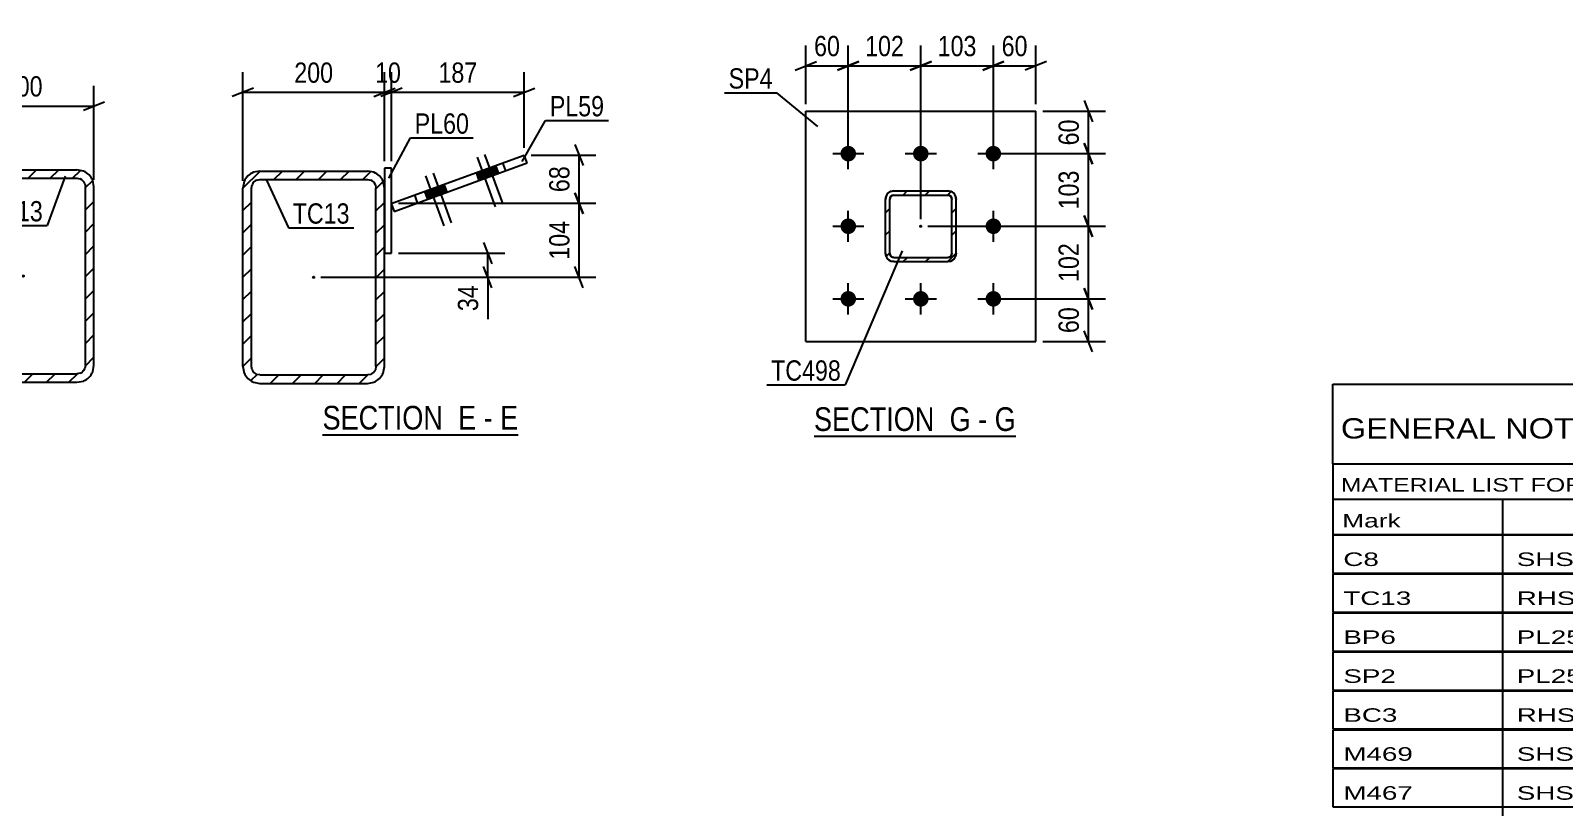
# Model space of a CAD drawing. Header units: millimetres. Extents: x 0 to 841, y 0 to 594.
# Drawn here: x 332.1 to 548.7, y 114.5 to 224.1 of the extents above; entities that cross this region are included whole.
import ezdxf

# ---------------------------------------------------------------- set-up
doc = ezdxf.new("R2010")
doc.units = ezdxf.units.MM
doc.linetypes.add('DXK_LINE_DOT2', pattern=[3.9198, 1.9599, -1.9599])
doc.styles.add('Arial Narrow', font='ARIALN.TTF', dxfattribs={"height": 0.2})

# ---------------------------------------------------------------- blocks, each defined once
blk = doc.blocks.new('Unknown-682043673-18 - 11620')
at = {"color": 6, "linetype": 'Continuous'}
blk.add_line((442.72, 166.88), (471.22, 166.88), dxfattribs=at)
at = {"color": 0, "linetype": 'Continuous'}
blk.add_wipeout([(460.83, 167.63), (460.83, 171.13), (442.72, 171.13), (442.72, 167.63)], dxfattribs=at)
at = {"color": 7, "linetype": 'Continuous', "style": 'Arial Narrow'}
blk.add_text('SECTION ', height=3.34, dxfattribs=at).set_placement((442.72, 167.63))
at = {"color": 0, "linetype": 'Continuous'}
blk.add_wipeout([(464.86, 167.63), (464.86, 171.13), (461.88, 171.13), (461.88, 167.63)], dxfattribs=at)
at = {"color": 7, "linetype": 'Continuous', "style": 'Arial Narrow'}
blk.add_text('G', height=3.34, dxfattribs=at).set_placement((461.88, 167.63))
at = {"color": 0, "linetype": 'Continuous'}
blk.add_wipeout([(467.19, 167.63), (467.19, 171.13), (465.91, 171.13), (465.91, 167.63)], dxfattribs=at)
at = {"color": 7, "linetype": 'Continuous', "style": 'Arial Narrow'}
blk.add_text('-', height=3.34, dxfattribs=at).set_placement((465.91, 167.63))
at = {"color": 0, "linetype": 'Continuous'}
blk.add_wipeout([(471.22, 167.63), (471.22, 171.13), (468.24, 171.13), (468.24, 167.63)], dxfattribs=at)
at = {"color": 7, "linetype": 'Continuous', "style": 'Arial Narrow'}
blk.add_text('G', height=3.34, dxfattribs=at).set_placement((468.24, 167.63))
blk = doc.blocks.new('Unknown-682043673-17 - 12787')
at = {"color": 6, "linetype": 'Continuous'}
blk.add_line((373.29, 167.08), (400.93, 167.08), dxfattribs=at)
at = {"color": 0, "linetype": 'Continuous'}
blk.add_wipeout([(391.39, 167.83), (391.39, 171.33), (373.29, 171.33), (373.29, 167.83)], dxfattribs=at)
at = {"color": 7, "linetype": 'Continuous', "style": 'Arial Narrow'}
blk.add_text('SECTION ', height=3.34, dxfattribs=at).set_placement((373.29, 167.83))
at = {"color": 0, "linetype": 'Continuous'}
blk.add_wipeout([(395, 167.83), (395, 171.33), (392.44, 171.33), (392.44, 167.83)], dxfattribs=at)
at = {"color": 7, "linetype": 'Continuous', "style": 'Arial Narrow'}
blk.add_text('E', height=3.34, dxfattribs=at).set_placement((392.44, 167.83))
at = {"color": 0, "linetype": 'Continuous'}
blk.add_wipeout([(397.33, 167.83), (397.33, 171.33), (396.05, 171.33), (396.05, 167.83)], dxfattribs=at)
at = {"color": 7, "linetype": 'Continuous', "style": 'Arial Narrow'}
blk.add_text('-', height=3.34, dxfattribs=at).set_placement((396.05, 167.83))
at = {"color": 0, "linetype": 'Continuous'}
blk.add_wipeout([(400.93, 167.83), (400.93, 171.33), (398.38, 171.33), (398.38, 167.83)], dxfattribs=at)
at = {"color": 7, "linetype": 'Continuous', "style": 'Arial Narrow'}
blk.add_text('E', height=3.34, dxfattribs=at).set_placement((398.38, 167.83))
blk = doc.blocks.new('Part-682043673-11624 - 11620')
at = {"linetype": 'Continuous'}
h = blk.add_hatch(dxfattribs=at)
h.set_pattern_fill('', scale=0.7, style=0, pattern_type=0)
h.set_pattern_definition([(45, (461.6105, 191.5313), (-1.57154, 1.57154), [])])
h.paths.add_polyline_path([(454.01, 191.53), (461.61, 191.53), (462.07, 191.62), (462.46, 191.88), (462.72, 192.27), (462.81, 192.73), (462.81, 200.33), (462.72, 200.79), (462.46, 201.18), (462.07, 201.44), (461.61, 201.53), (454.01, 201.53), (453.55, 201.44), (453.16, 201.18), (452.9, 200.79), (452.81, 200.33), (452.81, 192.73), (452.9, 192.27), (453.16, 191.88), (453.55, 191.62)])
h.paths.add_polyline_path([(453.46, 192.5), (453.41, 192.73), (453.41, 200.33), (453.46, 200.56), (453.59, 200.76), (453.78, 200.89), (454.01, 200.93), (461.61, 200.93), (461.84, 200.89), (462.03, 200.76), (462.16, 200.56), (462.21, 200.33), (462.21, 192.73), (462.16, 192.5), (462.03, 192.31), (461.84, 192.18), (461.61, 192.13), (454.01, 192.13), (453.78, 192.18), (453.59, 192.31)])
blk.add_hatch(color=246, dxfattribs=at).paths.add_polyline_path([(457.81, 196.43, -1), (457.81, 196.63, -1)])
at = {"color": 7, "linetype": 'DXK_LINE_DOT2'}
for p, q in [((453.55, 201.44), (454.01, 201.53)), ((454.01, 201.53), (461.61, 201.53)), ((461.61, 201.53), (462.07, 201.44)), ((452.81, 200.33), (452.9, 200.79)), ((452.81, 192.73), (452.81, 200.33)), ((453.46, 200.56), (453.41, 200.33)), ((453.41, 192.73), (453.41, 200.33)), ((453.59, 200.76), (453.46, 200.56)), ((453.78, 200.89), (453.59, 200.76)), ((454.01, 200.93), (453.78, 200.89)), ((454.01, 200.93), (461.61, 200.93)), ((461.84, 200.89), (461.61, 200.93)), ((462.03, 200.76), (461.84, 200.89)), ((462.16, 200.56), (462.03, 200.76)), ((462.21, 200.33), (462.16, 200.56)), ((462.21, 192.73), (462.21, 200.33)), ((462.72, 200.79), (462.81, 200.33)), ((462.81, 192.73), (462.81, 200.33)), ((452.9, 192.27), (452.81, 192.73)), ((453.41, 192.73), (453.46, 192.5)), ((453.46, 192.5), (453.59, 192.31)), ((454.01, 191.53), (453.55, 191.62)), ((453.59, 192.31), (453.78, 192.18)), ((453.78, 192.18), (454.01, 192.13)), ((454.01, 192.13), (461.61, 192.13)), ((454.01, 191.53), (461.61, 191.53)), ((461.61, 192.13), (461.84, 192.18)), ((462.07, 191.62), (461.61, 191.53)), ((461.84, 192.18), (462.03, 192.31)), ((462.03, 192.31), (462.16, 192.5)), ((462.16, 192.5), (462.21, 192.73)), ((462.81, 192.73), (462.72, 192.27))]:
    blk.add_line(p, q, dxfattribs=at)
at = {"color": 2, "linetype": 'Continuous'}
for p, q in [((454.01, 201.53), (453.55, 201.44)), ((454.01, 201.53), (454.01, 201.53)), ((454.01, 201.53), (461.61, 201.53)), ((461.61, 201.53), (461.61, 201.53)), ((462.07, 201.44), (461.61, 201.53)), ((452.9, 200.79), (452.81, 200.33)), ((452.81, 200.33), (452.81, 200.33)), ((452.81, 192.73), (452.81, 200.33)), ((453.41, 200.33), (453.46, 200.56)), ((453.41, 200.33), (453.41, 200.33)), ((453.41, 192.73), (453.41, 200.33)), ((453.46, 200.56), (453.59, 200.76)), ((453.59, 200.76), (453.78, 200.89)), ((453.78, 200.89), (454.01, 200.93)), ((454.01, 200.93), (454.01, 200.93)), ((454.01, 200.93), (461.61, 200.93)), ((461.61, 200.93), (461.61, 200.93)), ((461.61, 200.93), (461.84, 200.89)), ((461.84, 200.89), (462.03, 200.76)), ((462.03, 200.76), (462.16, 200.56)), ((462.16, 200.56), (462.21, 200.33)), ((462.21, 200.33), (462.21, 200.33)), ((462.21, 192.73), (462.21, 200.33)), ((462.81, 200.33), (462.72, 200.79)), ((462.81, 200.33), (462.81, 200.33)), ((462.81, 192.73), (462.81, 200.33)), ((452.81, 192.73), (452.81, 192.73)), ((452.81, 192.73), (452.9, 192.27)), ((453.41, 192.73), (453.41, 192.73)), ((453.46, 192.5), (453.41, 192.73)), ((453.59, 192.31), (453.46, 192.5)), ((453.55, 191.62), (454.01, 191.53)), ((453.78, 192.18), (453.59, 192.31)), ((454.01, 192.13), (453.78, 192.18)), ((454.01, 192.13), (454.01, 192.13)), ((454.01, 192.13), (461.61, 192.13)), ((454.01, 191.53), (454.01, 191.53)), ((454.01, 191.53), (461.61, 191.53)), ((461.84, 192.18), (461.61, 192.13)), ((461.61, 192.13), (461.61, 192.13)), ((461.61, 191.53), (462.07, 191.62)), ((461.61, 191.53), (461.61, 191.53)), ((462.03, 192.31), (461.84, 192.18)), ((462.16, 192.5), (462.03, 192.31)), ((462.21, 192.73), (462.16, 192.5)), ((462.21, 192.73), (462.21, 192.73)), ((462.72, 192.27), (462.81, 192.73)), ((462.81, 192.73), (462.81, 192.73))]:
    blk.add_line(p, q, dxfattribs=at)
at = {"color": 246, "linetype": 'DXK_LINE_DOT2'}
blk.add_line((457.81, 196.53), (457.81, 196.53), dxfattribs=at)
at = {"color": 246, "linetype": 'Continuous'}
blk.add_circle((457.81, 196.53), 0.1, dxfattribs=at)
at = {"color": 7, "linetype": 'DXK_LINE_DOT2'}
for centre, start, end in [((454.01, 200.33), 112.5, 157.5), ((461.61, 200.33), 22.5, 67.5), ((454.01, 192.73), 202.5, 247.5), ((461.61, 192.73), 292.5, 337.5)]:
    blk.add_arc(centre, 1.2, start, end, dxfattribs=at)
at = {"color": 2, "linetype": 'Continuous'}
for centre, start, end in [((454.01, 200.33), 112.5, 157.5), ((461.61, 200.33), 22.5, 67.5), ((454.01, 192.73), 202.5, 247.5), ((461.61, 192.73), 292.5, 337.5)]:
    blk.add_arc(centre, 1.2, start, end, dxfattribs=at)
blk = doc.blocks.new('Part-682043673-11659 - 11620')
at = {"color": 2, "linetype": 'Continuous'}
for p, q in [((441.56, 180.28), (441.56, 212.78)), ((441.56, 212.78), (474.06, 212.78)), ((474.06, 180.28), (474.06, 212.78)), ((441.56, 180.28), (474.06, 180.28))]:
    blk.add_line(p, q, dxfattribs=at)
blk = doc.blocks.new('Bolt-682043673-11713 - 11620')
at = {"linetype": 'Continuous'}
for points in [[(447.56, 207.88, -1), (447.56, 205.68, -1)], [(457.81, 207.88, -1), (457.81, 205.68, -1)], [(468.06, 207.88, -1), (468.06, 205.68, -1)], [(447.56, 197.63, -1), (447.56, 195.43, -1)], [(468.06, 197.63, -1), (468.06, 195.43, -1)], [(447.56, 187.38, -1), (447.56, 185.18, -1)], [(457.81, 187.38, -1), (457.81, 185.18, -1)], [(468.06, 187.38, -1), (468.06, 185.18, -1)]]:
    blk.add_hatch(color=1, dxfattribs=at).paths.add_polyline_path(points)
at = {"color": 1, "linetype": 'Continuous'}
for p, q in [((447.56, 204.58), (447.56, 208.98)), ((457.81, 204.58), (457.81, 208.98)), ((468.06, 204.58), (468.06, 208.98)), ((445.36, 206.78), (449.76, 206.78)), ((455.61, 206.78), (460.01, 206.78)), ((465.86, 206.78), (470.26, 206.78)), ((447.56, 194.33), (447.56, 198.73)), ((468.06, 194.33), (468.06, 198.73)), ((445.36, 196.53), (449.76, 196.53)), ((465.86, 196.53), (470.26, 196.53)), ((447.56, 184.08), (447.56, 188.48)), ((457.81, 184.08), (457.81, 188.48)), ((468.06, 184.08), (468.06, 188.48)), ((445.36, 186.28), (449.76, 186.28)), ((455.61, 186.28), (460.01, 186.28)), ((465.86, 186.28), (470.26, 186.28))]:
    blk.add_line(p, q, dxfattribs=at)
blk = doc.blocks.new('Part-682043673-10547 - 10534')
at = {"linetype": 'Continuous'}
h = blk.add_hatch(dxfattribs=at)
h.set_pattern_fill('', scale=0.7, style=0, pattern_type=0)
h.set_pattern_definition([(45, (320.9996, 176.8986), (-1.57154, 1.57154), [])])
h.paths.add_polyline_path([(321, 202.1), (321, 176.9), (321.18, 175.98), (321.7, 175.2), (322.48, 174.68), (323.4, 174.5), (338.6, 174.5), (339.52, 174.68), (340.3, 175.2), (340.82, 175.98), (341, 176.9), (341, 202.1), (340.82, 203.02), (340.3, 203.8), (339.52, 204.32), (338.6, 204.5), (323.4, 204.5), (322.48, 204.32), (321.7, 203.8), (321.18, 203.02)])
h.paths.add_polyline_path([(322.55, 202.95), (322.94, 203.21), (323.4, 203.3), (338.6, 203.3), (339.06, 203.21), (339.45, 202.95), (339.71, 202.56), (339.8, 202.1), (339.8, 176.9), (339.71, 176.44), (339.45, 176.05), (339.06, 175.79), (338.6, 175.7), (323.4, 175.7), (322.94, 175.79), (322.55, 176.05), (322.29, 176.44), (322.2, 176.9), (322.2, 202.1), (322.29, 202.56)])
blk.add_hatch(color=246, dxfattribs=at).paths.add_polyline_path([(331, 189.4, -1), (331, 189.6, -1)])
at = {"color": 2, "linetype": 'Continuous'}
for p, q in [((323.4, 204.5), (322.48, 204.32)), ((323.4, 204.5), (323.4, 204.5)), ((323.4, 204.5), (338.6, 204.5)), ((338.6, 204.5), (338.6, 204.5)), ((339.52, 204.32), (338.6, 204.5)), ((321.18, 203.02), (321, 202.1)), ((321, 202.1), (321, 202.1)), ((321, 176.9), (321, 202.1)), ((322.2, 202.1), (322.29, 202.56)), ((322.2, 202.1), (322.2, 202.1)), ((322.2, 176.9), (322.2, 202.1)), ((322.94, 203.21), (323.4, 203.3)), ((323.4, 203.3), (323.4, 203.3)), ((323.4, 203.3), (338.6, 203.3)), ((338.6, 203.3), (338.6, 203.3)), ((338.6, 203.3), (339.06, 203.21)), ((339.71, 202.56), (339.8, 202.1)), ((339.8, 202.1), (339.8, 202.1)), ((339.8, 176.9), (339.8, 202.1)), ((341, 202.1), (340.82, 203.02)), ((341, 202.1), (341, 202.1)), ((341, 176.9), (341, 202.1)), ((321, 176.9), (321, 176.9)), ((321, 176.9), (321.18, 175.98)), ((322.2, 176.9), (322.2, 176.9)), ((322.29, 176.44), (322.2, 176.9)), ((323.4, 175.7), (322.94, 175.79)), ((323.4, 175.7), (323.4, 175.7)), ((323.4, 175.7), (338.6, 175.7)), ((339.06, 175.79), (338.6, 175.7)), ((338.6, 175.7), (338.6, 175.7)), ((339.8, 176.9), (339.71, 176.44)), ((339.8, 176.9), (339.8, 176.9)), ((340.82, 175.98), (341, 176.9)), ((341, 176.9), (341, 176.9)), ((322.48, 174.68), (323.4, 174.5)), ((323.4, 174.5), (323.4, 174.5)), ((323.4, 174.5), (338.6, 174.5)), ((338.6, 174.5), (339.52, 174.68)), ((338.6, 174.5), (338.6, 174.5))]:
    blk.add_line(p, q, dxfattribs=at)
at = {"color": 246, "linetype": 'DXK_LINE_DOT2'}
blk.add_line((331, 189.5), (331, 189.5), dxfattribs=at)
at = {"color": 246, "linetype": 'Continuous'}
blk.add_circle((331, 189.5), 0.1, dxfattribs=at)
at = {"color": 2, "linetype": 'Continuous'}
for centre, radius, start, end in [((323.4, 202.1), 2.4, 112.5, 157.5), ((338.6, 202.1), 2.4, 22.5, 67.5), ((323.4, 202.1), 1.2, 112.5, 157.5), ((338.6, 202.1), 1.2, 22.5, 67.5), ((323.4, 176.9), 2.4, 202.5, 247.5), ((323.4, 176.9), 1.2, 202.5, 247.5), ((338.6, 176.9), 1.2, 292.5, 337.5), ((338.6, 176.9), 2.4, 292.5, 337.5)]:
    blk.add_arc(centre, radius, start, end, dxfattribs=at)
blk = doc.blocks.new('Part-682043673-12788 - 12787')
at = {"linetype": 'Continuous'}
h = blk.add_hatch(dxfattribs=at)
h.set_pattern_fill('', scale=0.7, style=0, pattern_type=0)
h.set_pattern_definition([(45, (381.8557, 202.8493), (-1.57154, 1.57154), [])])
h.paths.add_polyline_path([(382.04, 201.93), (381.86, 202.85), (381.34, 203.63), (380.56, 204.15), (379.64, 204.33), (364.44, 204.33), (363.52, 204.15), (362.74, 203.63), (362.22, 202.85), (362.04, 201.93), (362.04, 176.73), (362.22, 175.81), (362.74, 175.03), (363.52, 174.51), (364.44, 174.33), (379.64, 174.33), (380.56, 174.51), (381.34, 175.03), (381.86, 175.81), (382.04, 176.73)])
h.paths.add_polyline_path([(380.75, 176.27), (380.49, 175.88), (380.1, 175.62), (379.64, 175.53), (364.44, 175.53), (363.98, 175.62), (363.59, 175.88), (363.33, 176.27), (363.24, 176.73), (363.24, 201.93), (363.33, 202.39), (363.59, 202.78), (363.98, 203.04), (364.44, 203.13), (379.64, 203.13), (380.1, 203.04), (380.49, 202.78), (380.75, 202.39), (380.84, 201.93), (380.84, 176.73)])
blk.add_hatch(color=246, dxfattribs=at).paths.add_polyline_path([(372.04, 189.23, -1), (372.04, 189.43, -1)])
at = {"color": 2, "linetype": 'Continuous'}
for p, q in [((364.44, 204.33), (363.52, 204.15)), ((364.44, 204.33), (379.64, 204.33)), ((380.56, 204.15), (379.64, 204.33)), ((362.22, 202.85), (362.04, 201.93)), ((362.04, 176.73), (362.04, 201.93)), ((363.24, 201.93), (363.33, 202.39)), ((363.24, 176.73), (363.24, 201.93)), ((363.98, 203.04), (364.44, 203.13)), ((364.44, 203.13), (379.64, 203.13)), ((379.64, 203.13), (380.1, 203.04)), ((380.75, 202.39), (380.84, 201.93)), ((380.84, 176.73), (380.84, 201.93)), ((382.04, 201.93), (381.86, 202.85)), ((382.04, 176.73), (382.04, 201.93)), ((362.04, 176.73), (362.22, 175.81)), ((363.33, 176.27), (363.24, 176.73)), ((364.44, 175.53), (363.98, 175.62)), ((364.44, 175.53), (379.64, 175.53)), ((380.1, 175.62), (379.64, 175.53)), ((380.84, 176.73), (380.75, 176.27)), ((381.86, 175.81), (382.04, 176.73)), ((363.52, 174.51), (364.44, 174.33)), ((364.44, 174.33), (379.64, 174.33)), ((379.64, 174.33), (380.56, 174.51))]:
    blk.add_line(p, q, dxfattribs=at)
at = {"color": 246, "linetype": 'DXK_LINE_DOT2'}
blk.add_line((372.04, 189.33), (372.04, 189.33), dxfattribs=at)
at = {"color": 246, "linetype": 'Continuous'}
blk.add_circle((372.04, 189.33), 0.1, dxfattribs=at)
at = {"color": 2, "linetype": 'Continuous'}
for centre, radius, start, end in [((364.44, 201.93), 2.4, 112.5, 157.5), ((379.64, 201.93), 2.4, 22.5, 67.5), ((364.44, 201.93), 1.2, 112.5, 157.5), ((379.64, 201.93), 1.2, 22.5, 67.5), ((364.44, 176.73), 2.4, 202.5, 247.5), ((364.44, 176.73), 1.2, 202.5, 247.5), ((379.64, 176.73), 1.2, 292.5, 337.5), ((379.64, 176.73), 2.4, 292.5, 337.5)]:
    blk.add_arc(centre, radius, start, end, dxfattribs=at)
blk = doc.blocks.new('Part-682043673-12873 - 12787')
at = {"color": 2, "linetype": 'Continuous'}
for p, q in [((382.99, 199.75), (401.78, 206.59)), ((402.19, 205.47), (401.78, 206.59)), ((383.4, 198.62), (402.19, 205.47)), ((399.16, 204.36), (398.75, 205.49)), ((382.99, 199.75), (383.4, 198.62))]:
    blk.add_line(p, q, dxfattribs=at)
at = {"color": 7, "linetype": 'DXK_LINE_DOT2'}
blk.add_line((386.72, 199.83), (386.31, 200.96), dxfattribs=at)
blk = doc.blocks.new('Part-682043673-12841 - 12787')
at = {"color": 2, "linetype": 'Continuous'}
for p, q in [((383.04, 204.72), (382.04, 204.72)), ((382.04, 204.72), (382.04, 192.72)), ((383.04, 192.72), (383.04, 204.72)), ((382.04, 192.72), (383.04, 192.72))]:
    blk.add_line(p, q, dxfattribs=at)
blk = doc.blocks.new('Bolt-682043673-12882 - 12787')
at = {"linetype": 'Continuous'}
for points in [[(395.39, 202.99), (397.08, 203.6), (396.67, 204.73), (394.97, 204.11)], [(396.44, 203.37), (398.13, 203.99), (397.72, 205.11), (396.02, 204.5)], [(388.1, 200.34), (389.79, 200.95), (389.38, 202.08), (387.69, 201.46)], [(389.15, 200.72), (390.84, 201.33), (390.43, 202.46), (388.74, 201.85)]]:
    blk.add_hatch(color=1, dxfattribs=at).paths.add_polyline_path(points)
at = {"color": 1, "linetype": 'Continuous'}
for p, q in [((395.14, 206.3), (397.7, 199.25)), ((396.19, 206.68), (398.75, 199.64)), ((388.9, 204.03), (391.47, 196.99)), ((394.97, 204.11), (395.39, 202.99)), ((396.02, 204.5), (396.44, 203.37)), ((396.67, 204.73), (397.08, 203.6)), ((397.72, 205.11), (398.13, 203.99)), ((387.85, 203.65), (390.42, 196.6)), ((388.74, 201.85), (389.15, 200.72)), ((389.38, 202.08), (389.79, 200.95)), ((390.43, 202.46), (390.84, 201.33)), ((387.69, 201.46), (388.1, 200.34))]:
    blk.add_line(p, q, dxfattribs=at)
blk = doc.blocks.new('StraightDimension-682043673-12652 - 11620')
at = {"color": 7, "linetype": 'Continuous'}
for p, q in [((480.88, 187.78), (482.08, 184.78)), ((469.06, 186.28), (483.88, 186.28)), ((481.48, 180.28), (481.48, 186.28)), ((475.06, 180.28), (483.88, 180.28)), ((482.08, 178.78), (480.88, 181.78))]:
    blk.add_line(p, q, dxfattribs=at)
at = {"color": 0}
blk.add_wipeout([(480.73, 185.71), (476.53, 185.71), (476.53, 180.85), (480.73, 180.85)], dxfattribs=at)
at = {"color": 3, "style": 'Arial Narrow'}
blk.add_text('60', height=2.863, rotation=90.0002, dxfattribs=at).set_placement((480.13, 181.45))
blk = doc.blocks.new('StraightDimension-682043673-12651 - 11620')
at = {"color": 7, "linetype": 'Continuous'}
for p, q in [((480.88, 198.03), (482.08, 195.03)), ((458.81, 196.53), (483.88, 196.53)), ((481.48, 186.28), (481.48, 196.53)), ((482.08, 184.78), (480.88, 187.78)), ((469.06, 186.28), (483.88, 186.28))]:
    blk.add_line(p, q, dxfattribs=at)
at = {"color": 0}
blk.add_wipeout([(480.73, 194.75), (476.53, 194.75), (476.53, 188.06), (480.73, 188.06)], dxfattribs=at)
at = {"color": 3, "style": 'Arial Narrow'}
blk.add_text('102', height=2.863, rotation=90.0002, dxfattribs=at).set_placement((480.13, 188.66))
blk = doc.blocks.new('StraightDimension-682043673-12649 - 11620')
at = {"color": 7, "linetype": 'Continuous'}
for p, q in [((475.06, 212.78), (483.88, 212.78)), ((480.88, 214.28), (482.08, 211.28)), ((481.48, 206.78), (481.48, 212.78)), ((482.08, 205.28), (480.88, 208.28)), ((469.06, 206.78), (483.88, 206.78))]:
    blk.add_line(p, q, dxfattribs=at)
at = {"color": 0}
blk.add_wipeout([(480.73, 212.21), (476.53, 212.21), (476.53, 207.35), (480.73, 207.35)], dxfattribs=at)
at = {"color": 3, "style": 'Arial Narrow'}
blk.add_text('60', height=2.863, rotation=90.0002, dxfattribs=at).set_placement((480.13, 207.95))
blk = doc.blocks.new('StraightDimension-682043673-12650 - 11620')
at = {"color": 7, "linetype": 'Continuous'}
for p, q in [((480.88, 208.28), (482.08, 205.28)), ((469.06, 206.78), (483.88, 206.78)), ((481.48, 196.53), (481.48, 206.78)), ((482.08, 195.03), (480.88, 198.03)), ((458.81, 196.53), (483.88, 196.53))]:
    blk.add_line(p, q, dxfattribs=at)
at = {"color": 0}
blk.add_wipeout([(480.73, 205), (476.53, 205), (476.53, 198.31), (480.73, 198.31)], dxfattribs=at)
at = {"color": 3, "style": 'Arial Narrow'}
blk.add_text('103', height=2.863, rotation=90.0002, dxfattribs=at).set_placement((480.13, 198.91))
blk = doc.blocks.new('StraightDimension-682043673-12674 - 11620')
at = {"color": 7, "linetype": 'Continuous'}
for p, q in [((468.06, 207.78), (468.06, 222.04)), ((474.06, 213.78), (474.06, 222.04)), ((466.56, 218.59), (469.56, 219.79)), ((468.06, 219.19), (474.06, 219.19)), ((475.56, 219.79), (472.56, 218.59))]:
    blk.add_line(p, q, dxfattribs=at)
at = {"color": 0}
blk.add_wipeout([(473.49, 219.94), (473.49, 224.14), (468.63, 224.14), (468.63, 219.94)], dxfattribs=at)
at = {"color": 3, "style": 'Arial Narrow'}
blk.add_text('60', height=2.863, dxfattribs=at).set_placement((469.23, 220.54))
blk = doc.blocks.new('StraightDimension-682043673-12675 - 11620')
at = {"color": 7, "linetype": 'Continuous'}
for p, q in [((457.81, 197.53), (457.81, 222.04)), ((468.06, 207.78), (468.06, 222.04)), ((456.31, 218.59), (459.31, 219.79)), ((457.81, 219.19), (468.06, 219.19)), ((469.56, 219.79), (466.56, 218.59))]:
    blk.add_line(p, q, dxfattribs=at)
at = {"color": 0}
blk.add_wipeout([(466.28, 219.94), (466.28, 224.14), (459.59, 224.14), (459.59, 219.94)], dxfattribs=at)
at = {"color": 3, "style": 'Arial Narrow'}
blk.add_text('103', height=2.863, dxfattribs=at).set_placement((460.19, 220.54))
blk = doc.blocks.new('StraightDimension-682043673-12676 - 11620')
at = {"color": 7, "linetype": 'Continuous'}
for p, q in [((447.56, 207.78), (447.56, 222.04)), ((457.81, 197.53), (457.81, 222.04)), ((446.06, 218.59), (449.06, 219.79)), ((447.56, 219.19), (457.81, 219.19)), ((459.31, 219.79), (456.31, 218.59))]:
    blk.add_line(p, q, dxfattribs=at)
at = {"color": 0}
blk.add_wipeout([(456.03, 219.94), (456.03, 224.14), (449.34, 224.14), (449.34, 219.94)], dxfattribs=at)
at = {"color": 3, "style": 'Arial Narrow'}
blk.add_text('102', height=2.863, dxfattribs=at).set_placement((449.94, 220.54))
blk = doc.blocks.new('StraightDimension-682043673-12677 - 11620')
at = {"color": 7, "linetype": 'Continuous'}
for p, q in [((441.56, 213.78), (441.56, 222.04)), ((447.56, 207.78), (447.56, 222.04)), ((440.06, 218.59), (443.06, 219.79)), ((441.56, 219.19), (447.56, 219.19)), ((449.06, 219.79), (446.06, 218.59))]:
    blk.add_line(p, q, dxfattribs=at)
at = {"color": 0}
blk.add_wipeout([(446.99, 219.94), (446.99, 224.14), (442.13, 224.14), (442.13, 219.94)], dxfattribs=at)
at = {"color": 3, "style": 'Arial Narrow'}
blk.add_text('60', height=2.863, dxfattribs=at).set_placement((442.73, 220.54))
blk = doc.blocks.new('StraightDimension-682043673-10930 - 10534')
at = {"color": 7, "linetype": 'Continuous'}
for p, q in [((321, 205.89), (321, 216.35)), ((341, 203.1), (341, 216.35)), ((322.5, 214.1), (319.5, 212.9)), ((321, 213.5), (341, 213.5)), ((339.5, 212.9), (342.5, 214.1))]:
    blk.add_line(p, q, dxfattribs=at)
at = {"color": 0}
blk.add_wipeout([(334.34, 214.25), (334.34, 218.45), (327.66, 218.45), (327.66, 214.25)], dxfattribs=at)
at = {"color": 3, "style": 'Arial Narrow'}
blk.add_text('200', height=2.863, dxfattribs=at).set_placement((328.26, 214.85))
blk = doc.blocks.new('StraightDimension-682043673-12966 - 12787')
at = {"color": 7, "linetype": 'Continuous'}
for p, q in [((382.04, 205.72), (382.04, 218.29)), ((383.04, 205.72), (383.04, 218.29)), ((380.54, 214.84), (383.54, 216.04)), ((384.54, 216.04), (381.54, 214.84)), ((382.04, 215.44), (383.04, 215.44))]:
    blk.add_line(p, q, dxfattribs=at)
at = {"color": 0}
blk.add_wipeout([(384.97, 216.19), (384.97, 220.39), (380.11, 220.39), (380.11, 216.19)], dxfattribs=at)
at = {"color": 3, "style": 'Arial Narrow'}
blk.add_text('10', height=2.863, dxfattribs=at).set_placement((380.71, 216.79))
blk = doc.blocks.new('StraightDimension-682043673-12965 - 12787')
at = {"color": 7, "linetype": 'Continuous'}
for p, q in [((383.04, 205.72), (383.04, 218.29)), ((401.78, 207.59), (401.78, 218.29)), ((384.54, 216.04), (381.54, 214.84)), ((383.04, 215.44), (401.78, 215.44)), ((400.28, 214.84), (403.28, 216.04))]:
    blk.add_line(p, q, dxfattribs=at)
at = {"color": 0}
blk.add_wipeout([(395.75, 216.19), (395.75, 220.39), (389.07, 220.39), (389.07, 216.19)], dxfattribs=at)
at = {"color": 3, "style": 'Arial Narrow'}
blk.add_text('187', height=2.863, dxfattribs=at).set_placement((389.67, 216.79))
blk = doc.blocks.new('StraightDimension-682043673-12967 - 12787')
at = {"color": 7, "linetype": 'Continuous'}
for p, q in [((362.04, 202.93), (362.04, 218.29)), ((382.04, 205.72), (382.04, 218.29)), ((363.54, 216.04), (360.54, 214.84)), ((362.04, 215.44), (382.04, 215.44)), ((380.54, 214.84), (383.54, 216.04))]:
    blk.add_line(p, q, dxfattribs=at)
at = {"color": 0}
blk.add_wipeout([(375.38, 216.19), (375.38, 220.39), (368.7, 220.39), (368.7, 216.19)], dxfattribs=at)
at = {"color": 3, "style": 'Arial Narrow'}
blk.add_text('200', height=2.863, dxfattribs=at).set_placement((369.3, 216.79))
blk = doc.blocks.new('StraightDimension-682043673-12988 - 12787')
at = {"color": 7, "linetype": 'Continuous'}
for p, q in [((408.92, 208.09), (410.12, 205.09)), ((402.78, 206.59), (411.92, 206.59)), ((409.52, 199.77), (409.52, 206.59)), ((384.04, 199.77), (411.92, 199.77)), ((410.12, 198.27), (408.92, 201.27))]:
    blk.add_line(p, q, dxfattribs=at)
at = {"color": 0}
blk.add_wipeout([(408.77, 205.61), (404.57, 205.61), (404.57, 200.75), (408.77, 200.75)], dxfattribs=at)
at = {"color": 3, "style": 'Arial Narrow'}
blk.add_text('68', height=2.863, rotation=90.0002, dxfattribs=at).set_placement((408.17, 201.35))
blk = doc.blocks.new('StraightDimension-682043673-12989 - 12787')
at = {"color": 7, "linetype": 'Continuous'}
for p, q in [((384.04, 199.77), (411.92, 199.77)), ((408.92, 201.27), (410.12, 198.27)), ((409.52, 189.33), (409.52, 199.77)), ((410.12, 187.83), (408.92, 190.83)), ((373.04, 189.33), (411.92, 189.33))]:
    blk.add_line(p, q, dxfattribs=at)
at = {"color": 0}
blk.add_wipeout([(408.77, 197.89), (404.57, 197.89), (404.57, 191.21), (408.77, 191.21)], dxfattribs=at)
at = {"color": 3, "style": 'Arial Narrow'}
blk.add_text('104', height=2.863, rotation=90.0002, dxfattribs=at).set_placement((408.17, 191.81))
blk = doc.blocks.new('StraightDimension-682043673-13012 - 12787')
at = {"color": 7, "linetype": 'Continuous'}
for p, q in [((396.02, 194.22), (397.22, 191.22)), ((384.04, 192.72), (399.02, 192.72)), ((397.22, 187.83), (396.02, 190.83)), ((396.62, 189.33), (396.62, 192.72)), ((383.04, 189.33), (399.02, 189.33))]:
    blk.add_line(p, q, dxfattribs=at)
at = {"color": 0}
blk.add_wipeout([(395.87, 188.81), (391.67, 188.81), (391.67, 183.95), (395.87, 183.95)], dxfattribs=at)
at = {"color": 7, "linetype": 'Continuous'}
blk.add_line((396.62, 189.33), (396.62, 183.42), dxfattribs=at)
blk.add_line((396.62, 189.33), (396.62, 183.42), dxfattribs=at)
at = {"color": 3, "style": 'Arial Narrow'}
blk.add_text('34', height=2.863, rotation=90.0002, dxfattribs=at).set_placement((395.27, 184.55))
blk = doc.blocks.new('Mark-682043673-12773 - 11620')
at = {"color": 0}
blk.add_wipeout([(446.52, 174.73), (446.52, 177.73), (436.66, 177.73), (436.66, 174.73)], dxfattribs=at)
blk.add_wipeout([(446.52, 174.73), (446.52, 177.73), (436.66, 177.73), (436.66, 174.73)], dxfattribs=at)
at = {"color": 30, "linetype": 'Continuous'}
for p in [(455.19, 193.04), (436.06, 174.13)]:
    blk.add_line(p, (447.12, 174.13), dxfattribs=at)
at = {"color": 3, "style": 'Arial Narrow'}
blk.add_text('TC498', height=2.863, dxfattribs=at).set_placement((436.66, 174.73))
blk = doc.blocks.new('Mark-682043673-12779 - 11620')
at = {"color": 0}
blk.add_wipeout([(436.87, 215.97), (436.87, 218.97), (430.66, 218.97), (430.66, 215.97)], dxfattribs=at)
blk.add_wipeout([(436.87, 215.97), (436.87, 218.97), (430.66, 218.97), (430.66, 215.97)], dxfattribs=at)
at = {"color": 30, "linetype": 'Continuous'}
for p in [(430.06, 215.37), (443.26, 210.6)]:
    blk.add_line(p, (437.47, 215.37), dxfattribs=at)
at = {"color": 3, "style": 'Arial Narrow'}
blk.add_text('SP4', height=2.863, dxfattribs=at).set_placement((430.66, 215.97))
blk = doc.blocks.new('Unknown-682043673-60192')
at = {"color": 7, "linetype": 'Continuous'}
for p, q in [((516, 174.25), (676, 174.25)), ((516, 163), (516, 174.25)), ((516, 163), (676, 163)), ((516, 163), (516, 158)), ((516, 158), (676, 158)), ((516, 158), (516, 153)), ((540, 158), (540, 153)), ((516, 153), (676, 153)), ((516, 152.95), (516, 147.55)), ((516, 152.95), (676, 152.95)), ((540, 153), (540, 147.5)), ((516, 147.55), (676, 147.55)), ((516, 147.45), (516, 142.05)), ((516, 147.45), (676, 147.45)), ((540, 147.5), (540, 142)), ((516, 142.05), (676, 142.05)), ((516, 141.95), (516, 136.55)), ((516, 141.95), (676, 141.95)), ((540, 142), (540, 136.5)), ((516, 136.55), (676, 136.55)), ((540, 136.5), (540, 131)), ((516, 136.45), (516, 131.05)), ((516, 136.45), (676, 136.45)), ((516, 131.05), (676, 131.05)), ((516, 130.95), (516, 125.55)), ((516, 130.95), (676, 130.95)), ((540, 131), (540, 125.5)), ((516, 125.55), (676, 125.55)), ((516, 125.45), (516, 120.05)), ((516, 125.45), (676, 125.45)), ((540, 125.5), (540, 120)), ((516, 120.05), (676, 120.05)), ((516, 119.95), (516, 114.55)), ((516, 119.95), (676, 119.95)), ((540, 120), (540, 114.5)), ((516, 114.55), (676, 114.55)), ((540, 114.5), (540, 109))]:
    blk.add_line(p, q, dxfattribs=at)
at = {"color": 7, "style": 'Arial Narrow'}
for s, height, width, p in [('GENERAL NOTES & WELD DETAILS :', 2.8633, 1.4, (517.15, 166.56)), ("MATERIAL LIST FOR ASSEMBLY MK'D", 1.9089, 1.6, (517.15, 159.06)), ('Mark', 1.909, 1.7, (517.34, 154))]:
    blk.add_text(s, height=height, dxfattribs=dict(at, width=width)).set_placement(p)
at = {"color": 7, "linetype": 'Continuous', "style": 'Arial Narrow', "width": 1.794707}
for s, height, p in [('C8', 1.909, (517.5, 148.56)), ('SHS500*20', 1.909, (542, 148.56)), ('TC13', 1.909, (517.5, 143.06)), ('RHS300*200*12', 1.9089, (542, 143.06)), ('BP6', 1.909, (517.5, 137.56)), ('PL25*800', 1.909, (542, 137.56)), ('SP2', 1.909, (517.5, 132.06)), ('PL25*440', 1.909, (542, 132.06)), ('BC3', 1.909, (517.5, 126.56)), ('RHS300*200*12', 1.9089, (542, 126.56)), ('M469', 1.909, (517.5, 121.06)), ('SHS100*6', 1.909, (542, 121.06)), ('M467', 1.909, (517.5, 115.56)), ('SHS100*6', 1.909, (542, 115.56))]:
    blk.add_text(s, height=height, dxfattribs=at).set_placement(p)
blk = doc.blocks.new('Mark-682043673-10909 - 10534')
at = {"color": 0}
blk.add_wipeout([(333.78, 197.22), (333.78, 200.22), (325.75, 200.22), (325.75, 197.22)], dxfattribs=at)
blk.add_wipeout([(333.78, 197.22), (333.78, 200.22), (325.75, 200.22), (325.75, 197.22)], dxfattribs=at)
at = {"color": 30, "linetype": 'Continuous'}
for p in [(336.94, 203.61), (325.15, 196.62)]:
    blk.add_line(p, (334.38, 196.62), dxfattribs=at)
at = {"color": 3, "style": 'Arial Narrow'}
blk.add_text('TC13', height=2.863, dxfattribs=at).set_placement((325.75, 197.22))
blk = doc.blocks.new('Mark-682043673-13061 - 12787')
at = {"color": 0}
blk.add_wipeout([(377.11, 196.9), (377.11, 199.9), (369.08, 199.9), (369.08, 196.9)], dxfattribs=at)
blk.add_wipeout([(377.11, 196.9), (377.11, 199.9), (369.08, 199.9), (369.08, 196.9)], dxfattribs=at)
at = {"color": 30, "linetype": 'Continuous'}
for p, q in [((365.39, 203.05), (368.48, 196.3)), ((368.48, 196.3), (377.71, 196.3))]:
    blk.add_line(p, q, dxfattribs=at)
at = {"color": 3, "style": 'Arial Narrow'}
blk.add_text('TC13', height=2.863, dxfattribs=at).set_placement((369.08, 196.9))
blk = doc.blocks.new('Mark-682043673-13030 - 12787')
at = {"color": 0}
blk.add_wipeout([(393.99, 209.6), (393.99, 212.6), (386.31, 212.6), (386.31, 209.6)], dxfattribs=at)
blk.add_wipeout([(393.99, 209.6), (393.99, 212.6), (386.31, 212.6), (386.31, 209.6)], dxfattribs=at)
at = {"color": 30, "linetype": 'Continuous'}
for p, q in [((382.67, 203.31), (385.71, 209)), ((385.71, 209), (394.59, 209))]:
    blk.add_line(p, q, dxfattribs=at)
at = {"color": 3, "style": 'Arial Narrow'}
blk.add_text('PL60', height=2.863, dxfattribs=at).set_placement((386.31, 209.6))
blk = doc.blocks.new('Mark-682043673-13040 - 12787')
at = {"color": 0}
blk.add_wipeout([(413.08, 212.05), (413.08, 215.05), (405.4, 215.05), (405.4, 212.05)], dxfattribs=at)
blk.add_wipeout([(413.08, 212.05), (413.08, 215.05), (405.4, 215.05), (405.4, 212.05)], dxfattribs=at)
at = {"color": 30, "linetype": 'Continuous'}
for p, q in [((401.5, 205.69), (404.8, 211.45)), ((404.8, 211.45), (413.68, 211.45))]:
    blk.add_line(p, q, dxfattribs=at)
at = {"color": 3, "style": 'Arial Narrow'}
blk.add_text('PL59', height=2.863, dxfattribs=at).set_placement((405.4, 212.05))

msp = doc.modelspace()

# ---------------------------------------------------------------- block references
for name in ['Part-682043673-11659 - 11620', 'Bolt-682043673-11713 - 11620', 'Part-682043673-12873 - 12787', 'Bolt-682043673-12882 - 12787', 'Part-682043673-10547 - 10534', 'Part-682043673-12788 - 12787', 'Part-682043673-12841 - 12787', 'Part-682043673-11624 - 11620', 'Unknown-682043673-60192', 'Unknown-682043673-17 - 12787', 'Unknown-682043673-18 - 11620']:
    msp.add_blockref(name, (0, 0))

# ---------------------------------------------------------------- next in the draw order: block references
for name in ['StraightDimension-682043673-12966 - 12787', 'StraightDimension-682043673-10930 - 10534', 'StraightDimension-682043673-12649 - 11620', 'Mark-682043673-12773 - 11620', 'StraightDimension-682043673-12652 - 11620']:
    msp.add_blockref(name, (0, 0))

# ---------------------------------------------------------------- next in the draw order: block references
for name in ['StraightDimension-682043673-12965 - 12787', 'Mark-682043673-10909 - 10534', 'StraightDimension-682043673-12651 - 11620']:
    msp.add_blockref(name, (0, 0))

# ---------------------------------------------------------------- next in the draw order: block references
for name in ['StraightDimension-682043673-12967 - 12787', 'StraightDimension-682043673-12650 - 11620']:
    msp.add_blockref(name, (0, 0))

# ---------------------------------------------------------------- next in the draw order: block references
for name in ['StraightDimension-682043673-12674 - 11620', 'StraightDimension-682043673-12988 - 12787']:
    msp.add_blockref(name, (0, 0))

# ---------------------------------------------------------------- next in the draw order: block references
for name in ['StraightDimension-682043673-12675 - 11620', 'Mark-682043673-13040 - 12787', 'Mark-682043673-13030 - 12787', 'StraightDimension-682043673-12989 - 12787']:
    msp.add_blockref(name, (0, 0))

# ---------------------------------------------------------------- next in the draw order: block references
for name in ['StraightDimension-682043673-12676 - 11620', 'Mark-682043673-13061 - 12787', 'StraightDimension-682043673-13012 - 12787']:
    msp.add_blockref(name, (0, 0))

# ---------------------------------------------------------------- next in the draw order: block references
msp.add_blockref('StraightDimension-682043673-12677 - 11620', (0, 0))

# ---------------------------------------------------------------- next in the draw order: block references
msp.add_blockref('Mark-682043673-12779 - 11620', (0, 0))

doc.saveas('drawing.dxf')
